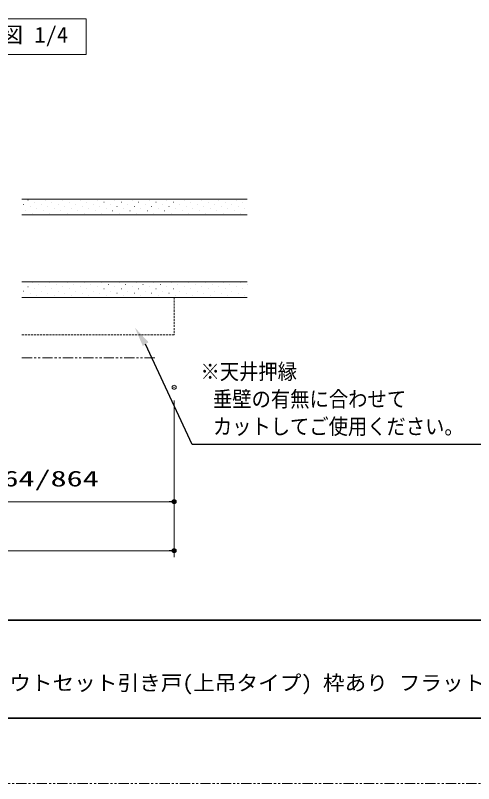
# Model space of a CAD drawing. Units: millimetres, scale not verified. Extents: x -1306 to 1306, y -607 to 607.
# Drawn here: x -632.3 to -352.2, y -594 to -124 of the extents above; entities that cross this region are included whole.
import ezdxf
from ezdxf.enums import TextEntityAlignment as Align

# ---------------------------------------------------------------- set-up
doc = ezdxf.new("R2010")
doc.units = ezdxf.units.MM
doc.header["$LTSCALE"] = 5
doc.header["$PDMODE"] = 32
doc.header["$PDSIZE"] = 2.5
doc.linetypes.add('USER1', pattern=[2.5, 1.25, -0.25, 0.25, -0.25, 0.25, -0.25])
doc.linetypes.add('USER2', pattern=[0.375, 0.25, -0.125])
for name, color, linetype, lineweight in [('0-1_線(黄)', 2, 'Continuous', 15), ('0-3_陰線', 4, 'USER1', 9), ('0-8_二点鎖線', 4, 'USER1', 9), ('0-B_点線(水)', 4, 'USER2', 9), ('0-D_線(白)', 7, 'Continuous', 30), ('1-1_寸法線', 3, 'Continuous', 13), ('1-2_ハッチング', 6, 'Continuous', 9), ('1-4_DEFPOINTS', 7, 'Continuous', 5), ('1-5_0', 3, 'Continuous', 25), ('1-7_図面枠', 7, 'Continuous', 35)]:
    doc.layers.add(name, color=color, linetype=linetype, lineweight=lineweight)
doc.styles.add('ＭＳ ゴシック', font='')
doc.styles.get('ＭＳ ゴシック').set_extended_font_data('MS Gothic')

# ---------------------------------------------------------------- blocks, each defined once
blk = doc.blocks.new('_DOT')
at = {"layer": '1-5_0'}
blk.add_line((-2.5, 0), (-5, 0), dxfattribs=at)
for points in [[(0, 0), (-2.5, 0), (-2.48, 0.313)], [(0, 0), (-2.48, -0.313), (-2.5, 0)], [(0, 0), (-2.48, 0.313), (-2.421, 0.622)], [(0, 0), (-2.421, -0.622), (-2.48, -0.313)], [(0, 0), (-2.421, 0.622), (-2.324, 0.92)], [(0, 0), (-2.324, -0.92), (-2.421, -0.622)], [(0, 0), (-2.324, 0.92), (-2.191, 1.204)], [(0, 0), (-2.191, -1.204), (-2.324, -0.92)], [(0, 0), (-2.191, 1.204), (-2.023, 1.469)], [(0, 0), (-2.023, -1.469), (-2.191, -1.204)], [(0, 0), (-2.023, 1.469), (-1.822, 1.711)], [(0, 0), (-1.822, -1.711), (-2.023, -1.469)], [(0, 0), (-1.822, 1.711), (-1.594, 1.926)], [(0, 0), (-1.594, -1.926), (-1.822, -1.711)], [(0, 0), (-1.594, 1.926), (-1.34, 2.111)], [(0, 0), (-1.34, -2.111), (-1.594, -1.926)], [(0, 0), (-1.34, 2.111), (-1.064, 2.262)], [(0, 0), (-1.064, -2.262), (-1.34, -2.111)], [(0, 0), (-1.064, 2.262), (-0.773, 2.378)], [(0, 0), (-0.773, -2.378), (-1.064, -2.262)], [(0, 0), (-0.773, 2.378), (-0.468, 2.456)], [(0, 0), (-0.468, -2.456), (-0.773, -2.378)], [(0, 0), (-0.468, 2.456), (-0.157, 2.495)], [(0, 0), (-0.157, -2.495), (-0.468, -2.456)], [(0, 0), (-0.157, 2.495), (0.157, 2.495)], [(0, 0), (0.157, -2.495), (-0.157, -2.495)], [(0, 0), (0.157, 2.495), (0.468, 2.456)], [(0, 0), (0.468, 2.456), (0.773, 2.378)], [(0, 0), (0.773, 2.378), (1.064, 2.262)], [(0, 0), (1.064, 2.262), (1.34, 2.111)], [(0, 0), (1.34, 2.111), (1.594, 1.926)], [(0, 0), (1.594, 1.926), (1.822, 1.711)], [(0, 0), (1.822, 1.711), (2.023, 1.469)], [(0, 0), (2.023, 1.469), (2.191, 1.204)], [(0, 0), (2.191, 1.204), (2.324, 0.92)], [(0, 0), (2.324, 0.92), (2.421, 0.622)], [(0, 0), (2.421, 0.622), (2.48, 0.313)], [(0, 0), (2.48, 0.313), (2.5, 0)], [(0, 0), (0.468, -2.456), (0.157, -2.495)], [(0, 0), (0.773, -2.378), (0.468, -2.456)], [(0, 0), (1.064, -2.262), (0.773, -2.378)], [(0, 0), (1.34, -2.111), (1.064, -2.262)], [(0, 0), (1.594, -1.926), (1.34, -2.111)], [(0, 0), (1.822, -1.711), (1.594, -1.926)], [(0, 0), (2.023, -1.469), (1.822, -1.711)], [(0, 0), (2.191, -1.204), (2.023, -1.469)], [(0, 0), (2.324, -0.92), (2.191, -1.204)], [(0, 0), (2.421, -0.622), (2.324, -0.92)], [(0, 0), (2.48, -0.313), (2.421, -0.622)], [(0, 0), (2.5, 0), (2.48, -0.313)]]:
    blk.add_solid(points, dxfattribs=at)

msp = doc.modelspace()

# ---------------------------------------------------------------- linework, layer by layer
at = {"layer": '0-1_線(黄)'}
for p, q in [((-490.631, -236.525), (-628.292, -236.525)), ((-490.631, -246.025), (-628.292, -246.025)), ((-490.631, -287.025), (-628.292, -287.025)), ((-490.631, -296.525), (-628.292, -296.525))]:
    msp.add_line(p, q, dxfattribs=at)
msp.add_lwpolyline([(-689.52, -126.178), (-588.975, -126.178), (-588.975, -148.012), (-689.52, -148.012)], close=True, dxfattribs=at)
at = {"layer": '0-3_陰線'}
msp.add_line((387.036, -594), (-1292.964, -594), dxfattribs=at)
at = {"layer": '0-8_二点鎖線'}
msp.add_line((-628.292, -333.525), (-546.245, -333.525), dxfattribs=at)
at = {"layer": '0-B_点線(水)'}
msp.add_lwpolyline([(-535.245, -296.525), (-535.245, -319.525), (-628.292, -319.525)], dxfattribs=at)
at = {"layer": '0-D_線(白)'}
msp.add_lwpolyline([(-333.105, -386.574), (-524.283, -386.574), (-552.651, -325.103)], dxfattribs=at)
msp.add_solid([(-559.238, -315.073), (-550.909, -323.959), (-554.393, -326.247)], dxfattribs=at)
at = {"layer": '1-1_寸法線'}
for p, q in [((-535.245, -359.525), (-535.245, -455.525)), ((-535.245, -359.525), (-535.245, -425.525)), ((-732.453, -421.525), (-538.245, -421.525)), ((-1128.389, -451.525), (-538.245, -451.525))]:
    msp.add_line(p, q, dxfattribs=at)
at = {"layer": '1-2_ハッチング'}
for p, q in [((-627.222, -239.689), (-627.172, -239.689)), ((-624.57, -237.037), (-624.52, -237.037)), ((-620.593, -238.363), (-620.543, -238.363)), ((-616.615, -239.689), (-616.565, -239.689)), ((-613.964, -237.037), (-613.914, -237.037)), ((-609.986, -238.363), (-609.936, -238.363)), ((-606.009, -239.689), (-605.959, -239.689)), ((-603.357, -237.037), (-603.307, -237.037)), ((-599.379, -238.363), (-599.329, -238.363)), ((-595.402, -239.689), (-595.352, -239.689)), ((-592.75, -237.037), (-592.7, -237.037)), ((-588.773, -238.363), (-588.723, -238.363)), ((-584.795, -239.689), (-584.745, -239.689)), ((-582.144, -237.037), (-582.094, -237.037)), ((-578.166, -238.363), (-578.116, -238.363)), ((-574.189, -239.689), (-574.139, -239.689)), ((-571.537, -237.037), (-571.487, -237.037)), ((-567.56, -238.363), (-567.51, -238.363)), ((-563.582, -239.689), (-563.532, -239.689)), ((-560.931, -237.037), (-560.881, -237.037)), ((-556.953, -238.363), (-556.903, -238.363)), ((-552.976, -239.689), (-552.926, -239.689)), ((-550.324, -237.037), (-550.274, -237.037)), ((-546.346, -238.363), (-546.296, -238.363)), ((-542.369, -239.689), (-542.319, -239.689)), ((-539.717, -237.037), (-539.667, -237.037)), ((-535.74, -238.363), (-535.69, -238.363)), ((-531.762, -239.689), (-531.712, -239.689)), ((-529.111, -237.037), (-529.061, -237.037)), ((-525.133, -238.363), (-525.083, -238.363)), ((-521.156, -239.689), (-521.106, -239.689)), ((-518.504, -237.037), (-518.454, -237.037)), ((-514.527, -238.363), (-514.477, -238.363)), ((-510.549, -239.689), (-510.499, -239.689)), ((-507.898, -237.037), (-507.848, -237.037)), ((-503.92, -238.363), (-503.87, -238.363)), ((-499.943, -239.689), (-499.893, -239.689)), ((-497.291, -237.037), (-497.241, -237.037)), ((-493.313, -238.363), (-493.263, -238.363)), ((-625.896, -243.666), (-625.846, -243.666)), ((-623.244, -241.014), (-623.194, -241.014)), ((-619.267, -242.34), (-619.217, -242.34)), ((-615.289, -243.666), (-615.239, -243.666)), ((-612.638, -241.014), (-612.588, -241.014)), ((-608.66, -242.34), (-608.61, -242.34)), ((-604.683, -243.666), (-604.633, -243.666)), ((-602.031, -241.014), (-601.981, -241.014)), ((-598.054, -242.34), (-598.004, -242.34)), ((-594.076, -243.666), (-594.026, -243.666)), ((-591.425, -241.014), (-591.375, -241.014)), ((-587.447, -242.34), (-587.397, -242.34)), ((-583.47, -243.666), (-583.42, -243.666)), ((-580.818, -241.014), (-580.768, -241.014)), ((-576.84, -242.34), (-576.79, -242.34)), ((-572.863, -243.666), (-572.813, -243.666)), ((-570.211, -241.014), (-570.161, -241.014)), ((-566.234, -242.34), (-566.184, -242.34)), ((-562.256, -243.666), (-562.206, -243.666)), ((-559.605, -241.014), (-559.555, -241.014)), ((-555.627, -242.34), (-555.577, -242.34)), ((-551.65, -243.666), (-551.6, -243.666)), ((-548.998, -241.014), (-548.948, -241.014)), ((-545.021, -242.34), (-544.971, -242.34)), ((-541.043, -243.666), (-540.993, -243.666)), ((-538.391, -241.014), (-538.341, -241.014)), ((-534.414, -242.34), (-534.364, -242.34)), ((-530.437, -243.666), (-530.387, -243.666)), ((-527.785, -241.014), (-527.735, -241.014)), ((-523.807, -242.34), (-523.757, -242.34)), ((-519.83, -243.666), (-519.78, -243.666)), ((-517.178, -241.014), (-517.128, -241.014)), ((-513.201, -242.34), (-513.151, -242.34)), ((-509.223, -243.666), (-509.173, -243.666)), ((-506.572, -241.014), (-506.522, -241.014)), ((-502.594, -242.34), (-502.544, -242.34)), ((-498.617, -243.666), (-498.567, -243.666)), ((-495.965, -241.014), (-495.915, -241.014)), ((-491.988, -242.34), (-491.938, -242.34)), ((-621.918, -244.992), (-621.868, -244.992)), ((-611.312, -244.992), (-611.262, -244.992)), ((-600.705, -244.992), (-600.655, -244.992)), ((-590.099, -244.992), (-590.049, -244.992)), ((-579.492, -244.992), (-579.442, -244.992)), ((-568.885, -244.992), (-568.835, -244.992)), ((-558.279, -244.992), (-558.229, -244.992)), ((-547.672, -244.992), (-547.622, -244.992)), ((-537.066, -244.992), (-537.016, -244.992)), ((-526.459, -244.992), (-526.409, -244.992)), ((-515.852, -244.992), (-515.802, -244.992)), ((-505.246, -244.992), (-505.196, -244.992)), ((-494.639, -244.992), (-494.589, -244.992)), ((-624.57, -290.07), (-624.52, -290.07)), ((-621.918, -287.418), (-621.868, -287.418)), ((-617.941, -288.744), (-617.891, -288.744)), ((-613.964, -290.07), (-613.914, -290.07)), ((-611.312, -287.418), (-611.262, -287.418)), ((-607.334, -288.744), (-607.284, -288.744)), ((-603.357, -290.07), (-603.307, -290.07)), ((-600.705, -287.418), (-600.655, -287.418)), ((-596.728, -288.744), (-596.678, -288.744)), ((-592.75, -290.07), (-592.7, -290.07)), ((-590.099, -287.418), (-590.049, -287.418)), ((-586.121, -288.744), (-586.071, -288.744)), ((-582.144, -290.07), (-582.094, -290.07)), ((-579.492, -287.418), (-579.442, -287.418)), ((-575.515, -288.744), (-575.465, -288.744)), ((-571.537, -290.07), (-571.487, -290.07)), ((-568.885, -287.418), (-568.835, -287.418)), ((-564.908, -288.744), (-564.858, -288.744)), ((-560.931, -290.07), (-560.881, -290.07)), ((-558.279, -287.418), (-558.229, -287.418)), ((-554.301, -288.744), (-554.251, -288.744)), ((-550.324, -290.07), (-550.274, -290.07)), ((-547.672, -287.418), (-547.622, -287.418)), ((-543.695, -288.744), (-543.645, -288.744)), ((-539.717, -290.07), (-539.667, -290.07)), ((-537.066, -287.418), (-537.016, -287.418)), ((-533.088, -288.744), (-533.038, -288.744)), ((-529.111, -290.07), (-529.061, -290.07)), ((-526.459, -287.418), (-526.409, -287.418)), ((-522.482, -288.744), (-522.432, -288.744)), ((-518.504, -290.07), (-518.454, -290.07)), ((-515.852, -287.418), (-515.802, -287.418)), ((-511.875, -288.744), (-511.825, -288.744)), ((-507.898, -290.07), (-507.848, -290.07)), ((-505.246, -287.418), (-505.196, -287.418)), ((-501.268, -288.744), (-501.218, -288.744)), ((-497.291, -290.07), (-497.241, -290.07)), ((-494.639, -287.418), (-494.589, -287.418)), ((-490.662, -288.744), (-490.612, -288.744)), ((-627.222, -292.722), (-627.172, -292.722)), ((-623.244, -294.047), (-623.194, -294.047)), ((-620.593, -291.396), (-620.543, -291.396)), ((-619.267, -295.373), (-619.217, -295.373)), ((-616.615, -292.722), (-616.565, -292.722)), ((-612.638, -294.047), (-612.588, -294.047)), ((-609.986, -291.396), (-609.936, -291.396)), ((-608.66, -295.373), (-608.61, -295.373)), ((-606.009, -292.722), (-605.959, -292.722)), ((-602.031, -294.047), (-601.981, -294.047)), ((-599.379, -291.396), (-599.329, -291.396)), ((-598.054, -295.373), (-598.004, -295.373)), ((-595.402, -292.722), (-595.352, -292.722)), ((-591.425, -294.047), (-591.375, -294.047)), ((-588.773, -291.396), (-588.723, -291.396)), ((-587.447, -295.373), (-587.397, -295.373)), ((-584.795, -292.722), (-584.745, -292.722)), ((-580.818, -294.047), (-580.768, -294.047)), ((-578.166, -291.396), (-578.116, -291.396)), ((-576.84, -295.373), (-576.79, -295.373)), ((-574.189, -292.722), (-574.139, -292.722)), ((-570.211, -294.047), (-570.161, -294.047)), ((-567.56, -291.396), (-567.51, -291.396)), ((-566.234, -295.373), (-566.184, -295.373)), ((-563.582, -292.722), (-563.532, -292.722)), ((-559.605, -294.047), (-559.555, -294.047)), ((-556.953, -291.396), (-556.903, -291.396)), ((-555.627, -295.373), (-555.577, -295.373)), ((-552.976, -292.722), (-552.926, -292.722)), ((-548.998, -294.047), (-548.948, -294.047)), ((-546.346, -291.396), (-546.296, -291.396)), ((-545.021, -295.373), (-544.971, -295.373)), ((-542.369, -292.722), (-542.319, -292.722)), ((-538.391, -294.047), (-538.341, -294.047)), ((-535.74, -291.396), (-535.69, -291.396)), ((-534.414, -295.373), (-534.364, -295.373)), ((-531.762, -292.722), (-531.712, -292.722)), ((-527.785, -294.047), (-527.735, -294.047)), ((-525.133, -291.396), (-525.083, -291.396)), ((-523.807, -295.373), (-523.757, -295.373)), ((-521.156, -292.722), (-521.106, -292.722)), ((-517.178, -294.047), (-517.128, -294.047)), ((-514.527, -291.396), (-514.477, -291.396)), ((-513.201, -295.373), (-513.151, -295.373)), ((-510.549, -292.722), (-510.499, -292.722)), ((-506.572, -294.047), (-506.522, -294.047)), ((-503.92, -291.396), (-503.87, -291.396)), ((-502.594, -295.373), (-502.544, -295.373)), ((-499.943, -292.722), (-499.893, -292.722)), ((-495.965, -294.047), (-495.915, -294.047)), ((-493.313, -291.396), (-493.263, -291.396)), ((-491.988, -295.373), (-491.938, -295.373))]:
    msp.add_line(p, q, dxfattribs=at)
at = {"layer": '1-4_DEFPOINTS'}
for p in [(-535.245, -351.525), (-535.245, -421.525), (-535.245, -451.525)]:
    msp.add_point(p, dxfattribs=at)
at = {"layer": '1-7_図面枠'}
msp.add_line((-1252.964, -494), (347.036, -494), dxfattribs=at)
msp.add_lwpolyline([(-1252.964, -554), (347.036, -554), (347.036, 554), (-1252.964, 554)], close=True, dxfattribs=at)

# ---------------------------------------------------------------- block references
at = {"layer": '1-1_寸法線', "xscale": 0.6, "yscale": 0.6}
for p in [(-535.245, -421.525), (-535.245, -451.525)]:
    msp.add_blockref('_DOT', p, dxfattribs=at)

# ---------------------------------------------------------------- texts
at = {"layer": '0-1_線(黄)', "style": 'ＭＳ ゴシック', "width": 1.05}
msp.add_text('縦断面図 1/4', height=9.621, dxfattribs=at).set_placement((-682.668, -143.556), align=Align.BOTTOM_LEFT)
at = {"layer": '1-1_寸法線', "style": 'ＭＳ ゴシック'}
for s, height, width, p in [('※天井押縁', 9.604, 0.9, (-519.136, -349.585)), (' 垂壁の有無に合わせて', 9.621, 0.9, (-517.444, -366.418)), (' カットしてご使用ください。', 9.604, 0.9, (-517.444, -383.186)), ('664/764/864', 9.604, 1.5, (-689.158, -415.09))]:
    msp.add_text(s, height=height, dxfattribs=dict(at, width=width)).set_placement(p, align=Align.BOTTOM_LEFT)
at = {"layer": '1-7_図面枠', "style": 'ＭＳ ゴシック', "width": 1.05}
msp.add_text('ノッポ H2100・2400 W713・813・913 アウトセット引き戸(上吊タイプ) 枠あり フラット 図面', height=9.236, dxfattribs=at).set_placement((-873.76, -539.776), align=Align.BOTTOM_LEFT)

doc.saveas('drawing.dxf')
